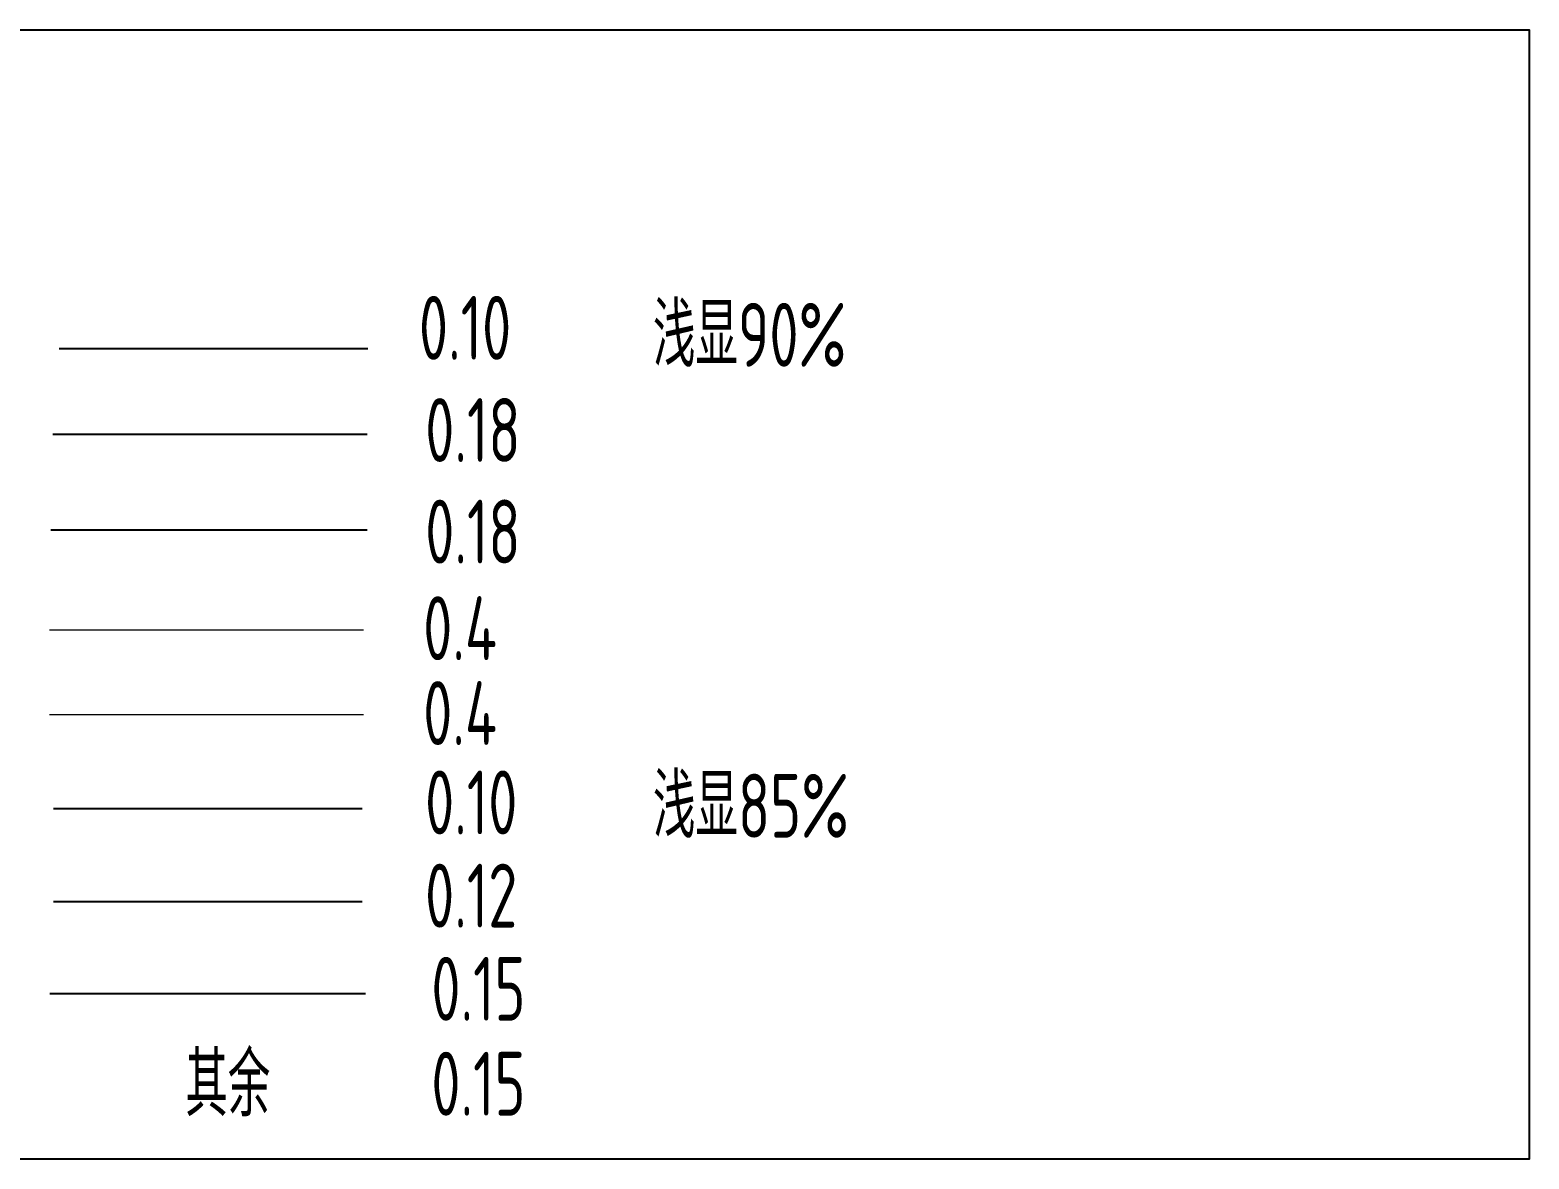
# Model space of a CAD drawing. Extents: x 2265485 to 2764500, y -717688 to -411246.
# Drawn here: x 2532365 to 2708379, y -543856 to -411246 of the extents above; entities that cross this region are included whole.
import ezdxf

# ---------------------------------------------------------------- set-up
doc = ezdxf.new("R2010")
doc.units = 0
doc.header["$LTSCALE"] = 1000
doc.header["$MEASUREMENT"] = 0
doc.linetypes.add('DASHED', pattern=[0.75, 0.5, -0.25])
for name, color, linetype in [('22000', 2, 'CONTINUOUS'), ('BEAM', 4, 'DASHED'), ('WALL', 4, 'CONTINUOUS'), ('梁截面', 7, 'CONTINUOUS')]:
    doc.layers.add(name, color=color, linetype=linetype)
doc.layers.add('REIN', color=6, linetype='CONTINUOUS', lineweight=18)
doc.styles.add('TSSD_AXIS', font='tssdeng.shx', dxfattribs={"width": 0.7, "bigfont": 'HZDX.SHX'})

msp = doc.modelspace()

# ---------------------------------------------------------------- linework, layer by layer
at = {"layer": '22000', "color": 6, "linetype": 'ByBlock'}
msp.add_lwpolyline([(2411379.8, -411246.3), (2708379.3, -411246.3), (2708379.3, -543856), (2411379.8, -543856)], close=True, dxfattribs=at)
at = {"layer": 'BEAM', "color": 32, "linetype": 'ByBlock'}
msp.add_line((2534693.2, -524407.6), (2571747.2, -524407.6), dxfattribs=at)
at = {"layer": 'REIN', "const_width": 150}
msp.add_lwpolyline([(2534648.4, -491674.5), (2571541.4, -491674.5)], dxfattribs=at)
at = {"layer": 'WALL', "const_width": 150}
msp.add_lwpolyline([(2534648.4, -481706.5), (2571541.4, -481706.5)], dxfattribs=at)
at = {"layer": '梁截面', "color": 1}
msp.add_line((2535798.8, -448654.2), (2572047.3, -448654.2), dxfattribs=at)
at = {"layer": '梁截面', "color": 2}
msp.add_line((2535029.5, -458737.8), (2571966.4, -458737.8), dxfattribs=at)
at = {"layer": '梁截面', "color": 3}
msp.add_line((2534828.7, -469951.9), (2571966.4, -469951.9), dxfattribs=at)
at = {"layer": '梁截面', "color": 8}
msp.add_line((2535116.9, -502682.6), (2571365.5, -502682.6), dxfattribs=at)
at = {"layer": '梁截面', "color": 9}
msp.add_line((2535116.9, -513626.1), (2571365.5, -513626.1), dxfattribs=at)

# ---------------------------------------------------------------- texts
at = {"layer": 'BEAM', "color": 7, "linetype": 'ByBlock', "style": 'TSSD_AXIS', "width": 0.7}
for s, p in [('0.10', (2578031.6, -449980.5)), ('浅显90%%%', (2605516.8, -450795.8)), ('0.18', (2578768.4, -461985)), ('0.18', (2578768.4, -473911.8)), ('0.4', (2578527.5, -485260.9)), ('0.4', (2578527.5, -495228.8)), ('浅显85%%%', (2605516.8, -506117.7)), ('0.10', (2578754.1, -505724.2)), ('0.12', (2578754.1, -516667.7)), ('0.15', (2579490.9, -527610.8)), ('其余', (2550605.7, -538844.5)), ('0.15', (2579490.9, -538761.7))]:
    msp.add_text(s, height=7500, dxfattribs=at).set_placement(p)

doc.saveas('drawing.dxf')
